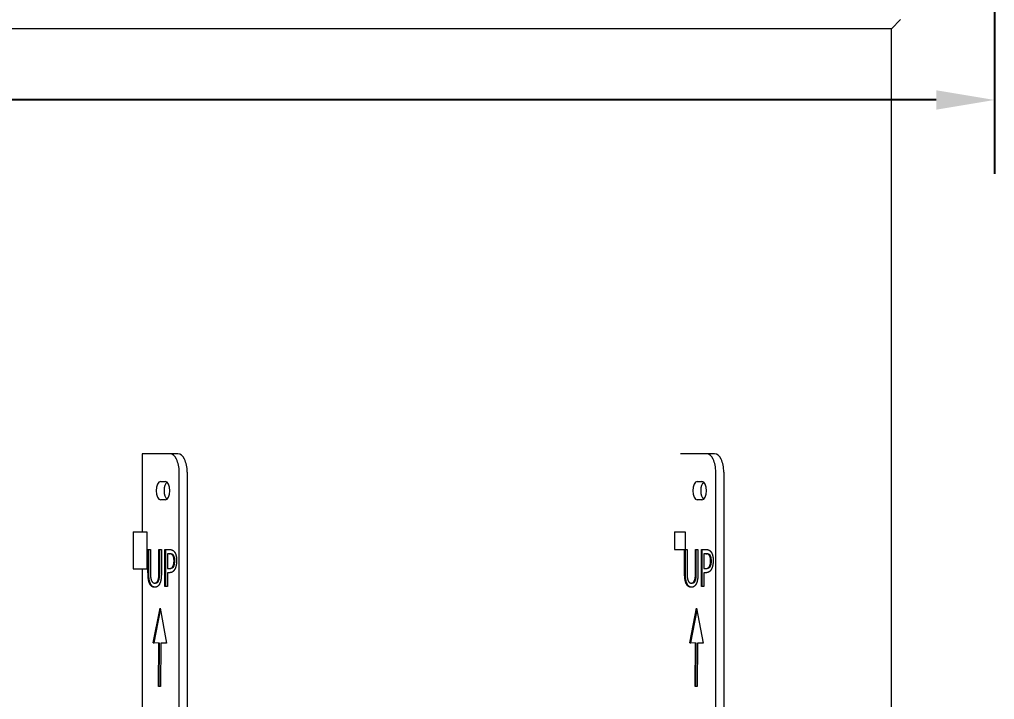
# Model space of a CAD drawing. Header units: inches. Extents: x 20 to 536, y 8 to 344.
# Drawn here: x 109.48 to 135.83, y 122.08 to 140.48 of the extents above; entities that cross this region are included whole.
import ezdxf

# ---------------------------------------------------------------- set-up
doc = ezdxf.new("R2010")
doc.units = ezdxf.units.IN
doc.header["$LTSCALE"] = 16
doc.header["$MEASUREMENT"] = 0
doc.layers.add('Dimension (ANSI)', color=7, linetype='Continuous', lineweight=25)
doc.layers.add('Visible (ANSI)', color=7, linetype='Continuous', lineweight=50)
doc.styles.add('MEMCOR Medium', font='arial.ttf')
doc.dimstyles.new('Default (ANSI)', dxfattribs={"dimscale": 16, "dimtxt": 0.15, "dimasz": 0.098425, "dimexe": 0.125, "dimexo": 0.0625, "dimgap": 0.031496, "dimtad": 0, "dimtih": 1, "dimtoh": 1, "dimdec": 4, "dimrnd": 1e-08, "dimzin": 3, "dimdsep": 46, "dimlunit": 5, "dimtxsty": 'MEMCOR Medium', "dimcen": 0.09, "dimdle": 0.393701, "dimclrd": 256, "dimclre": 256, "dimclrt": 256, "dimadec": 0, "dimazin": 1, "dimtfac": 0.8, "dimtofl": 0, "dimtmove": 0, "dimatfit": 3, "dimfxl": 1, "dimfrac": 1, "dimtolj": 1, "dimtzin": 4, "dimlwd": -1, "dimlwe": -1, "dimarcsym": 0})

# ---------------------------------------------------------------- blocks, each defined once
blk = doc.blocks.new('*D19')
at = {"layer": 'Defpoints', "color": 0, "transparency": 16777216}
for p in [(81.765, 146.606), (135.834, 146.606), (135.834, 138.298)]:
    blk.add_point(p, dxfattribs=at)
at = {"layer": 'Dimension (ANSI)', "transparency": 16777216}
for p, q in [((81.765, 145.606), (81.765, 136.298)), ((135.834, 145.606), (135.834, 136.298)), ((81.765, 138.298), (74.15, 138.298)), ((134.26, 138.298), (83.339, 138.298))]:
    blk.add_line(p, q, dxfattribs=at)
for points in [[(83.339, 138.561), (83.339, 138.036), (81.765, 138.298)], [(134.26, 138.561), (134.26, 138.036), (135.834, 138.298)]]:
    blk.add_solid(points, dxfattribs=at)
at = {"layer": 'Dimension (ANSI)', "transparency": 16777216, "char_height": 2.4, "attachment_point": 5, "style": 'MEMCOR Medium'}
for s, insert in [('\\A1; 54{\\H0.8x;\\S1#16;} in', (64.551, 140.767)), ('\\A1;[1373.4 mm]', (64.551, 136.256))]:
    blk.add_mtext(s, dxfattribs=dict(at, insert=insert))

msp = doc.modelspace()

# ---------------------------------------------------------------- linework, layer by layer
at = {"layer": 'Visible (ANSI)', "linetype": 'Continuous', "lineweight": 18}
for p, q in [((133.045853, 140.225967), (84.54977, 140.225967)), ((133.045853, 140.225967), (133.295819, 140.475967)), ((133.049184, 119.078725), (133.049184, 140.229299)), ((113.543858, 128.725967), (112.793858, 128.725967)), ((112.793858, 128.725967), (112.793858, 126.615967)), ((113.760364, 128.725967), (113.543858, 128.725967)), ((128.049783, 128.725967), (127.345785, 128.725967)), ((128.26629, 128.725967), (128.049783, 128.725967)), ((113.793858, 99.475967), (113.793858, 128.225967)), ((114.010364, 128.225967), (114.010364, 99.475967)), ((128.299783, 99.475967), (128.299783, 128.225967)), ((128.51629, 128.225967), (128.51629, 99.475967)), ((113.293858, 127.975967), (113.418858, 127.975967)), ((127.799783, 127.975967), (127.924783, 127.975967)), ((113.418858, 127.475967), (113.293858, 127.475967)), ((127.924783, 127.475967), (127.799783, 127.475967)), ((112.547064, 126.615967), (112.918858, 126.615967)), ((112.547064, 126.615967), (112.547064, 125.615967)), ((112.918858, 126.615967), (112.918858, 125.615967)), ((127.183736, 126.615967), (127.470785, 126.615967)), ((127.183736, 126.615967), (127.183736, 126.135538)), ((127.470785, 126.615967), (127.470785, 126.135538)), ((112.950409, 125.511551), (112.950409, 126.135538)), ((112.950409, 126.135538), (113.01686, 126.135538)), ((112.97206, 125.511551), (112.97206, 126.135538)), ((113.01686, 126.135538), (113.01686, 125.511551)), ((113.24579, 126.135538), (113.31224, 126.135538)), ((113.24579, 125.50831), (113.24579, 126.135538)), ((113.267441, 125.50831), (113.267441, 126.135538)), ((113.31224, 126.135538), (113.31224, 125.511551)), ((113.407459, 125.135538), (113.407459, 126.135538)), ((113.407459, 126.135538), (113.533067, 126.135538)), ((113.42911, 125.135538), (113.42911, 126.135538)), ((113.529015, 126.020465), (113.47391, 126.020465)), ((113.47391, 126.020465), (113.47391, 125.621762)), ((113.529015, 126.020465), (113.550666, 126.020465)), ((127.183736, 126.135538), (127.470785, 126.135538)), ((127.456335, 125.511551), (127.456335, 126.135538)), ((127.470785, 126.135538), (127.522785, 126.135538)), ((127.477985, 125.511551), (127.477985, 126.135538)), ((127.522785, 126.135538), (127.522785, 125.511551)), ((127.751715, 126.135538), (127.818166, 126.135538)), ((127.751715, 125.50831), (127.751715, 126.135538)), ((127.773366, 125.50831), (127.773366, 126.135538)), ((127.818166, 126.135538), (127.818166, 125.511551)), ((127.913385, 125.135538), (127.913385, 126.135538)), ((127.913385, 126.135538), (128.038993, 126.135538)), ((127.935035, 125.135538), (127.935035, 126.135538)), ((128.034941, 126.020465), (127.979835, 126.020465)), ((127.979835, 126.020465), (127.979835, 125.621762)), ((128.034941, 126.020465), (128.056591, 126.020465)), ((112.547064, 125.615967), (112.918858, 125.615967)), ((112.793858, 125.615967), (112.793858, 117.735967)), ((113.47391, 125.621762), (113.519291, 125.621762)), ((113.47391, 125.50831), (113.47391, 125.135538)), ((113.530231, 125.50831), (113.47391, 125.50831)), ((113.519291, 125.621762), (113.540941, 125.621762)), ((113.625855, 125.681729), (113.647505, 125.681729)), ((127.979835, 125.621762), (128.025216, 125.621762)), ((127.979835, 125.50831), (127.979835, 125.135538)), ((128.036156, 125.50831), (127.979835, 125.50831)), ((128.025216, 125.621762), (128.046867, 125.621762)), ((128.13178, 125.681729), (128.153431, 125.681729)), ((113.131122, 125.227921), (113.152773, 125.227921)), ((127.637048, 125.227921), (127.658698, 125.227921)), ((113.47391, 125.135538), (113.407459, 125.135538)), ((127.979835, 125.135538), (127.913385, 125.135538)), ((113.093448, 123.606455), (113.275751, 124.549615)), ((113.115098, 123.606455), (113.286241, 124.491873)), ((113.275751, 124.549615), (113.44835, 123.599519)), ((127.599373, 123.606455), (127.781677, 124.549615)), ((127.621024, 123.606455), (127.792166, 124.491873)), ((127.781677, 124.549615), (127.954275, 123.599519)), ((113.241556, 123.604356), (113.093448, 123.606455)), ((113.093448, 123.606455), (113.115098, 123.606455)), ((113.263206, 123.604356), (113.115098, 123.606455)), ((113.234339, 122.428436), (113.241556, 123.604356)), ((113.241556, 123.604356), (113.263206, 123.604356)), ((113.255991, 122.428698), (113.263206, 123.604356)), ((113.298202, 123.603031), (113.292021, 122.429134)), ((113.298202, 123.603031), (113.319853, 123.603031)), ((113.44835, 123.599519), (113.298202, 123.603031)), ((113.448257, 123.600028), (113.319853, 123.603031)), ((127.747481, 123.604356), (127.599373, 123.606455)), ((127.599373, 123.606455), (127.621024, 123.606455)), ((127.769132, 123.604356), (127.621024, 123.606455)), ((127.740264, 122.428436), (127.747481, 123.604356)), ((127.747481, 123.604356), (127.769132, 123.604356)), ((127.761916, 122.428698), (127.769132, 123.604356)), ((127.804128, 123.603031), (127.797946, 122.429134)), ((127.804128, 123.603031), (127.825778, 123.603031)), ((127.954275, 123.599519), (127.804128, 123.603031)), ((127.954183, 123.600028), (127.825778, 123.603031)), ((113.292021, 122.429134), (113.234339, 122.428436)), ((127.797946, 122.429134), (127.740264, 122.428436))]:
    msp.add_line(p, q, dxfattribs=at)
for centre, major_axis, start_param, end_param in [((113.543858, 128.225967), (0, 0.5), 4.71238898, 6.283185307), ((113.760364, 128.225967), (0, 0.5), 4.71238898, 6.283185307), ((128.049783, 128.225967), (0, 0.5), 4.71238898, 6.283185307), ((128.26629, 128.225967), (0, 0.5), 4.71238898, 6.283185307), ((113.293858, 127.725967), (0, -0.25), 3.141592654, 6.283185307), ((113.510364, 127.725967), (0, 0.25), 0.374734433, 2.766858221), ((113.418858, 127.725967), (0, 0.25), 3.141592654, 6.283185307), ((127.799783, 127.725967), (0, -0.25), 3.141592654, 6.283185307), ((128.01629, 127.725967), (0, 0.25), 0.374734433, 2.766858221), ((127.924783, 127.725967), (0, 0.25), 3.141592654, 6.283185307)]:
    msp.add_ellipse(centre, major_axis=major_axis, ratio=0.5, start_param=start_param, end_param=end_param, dxfattribs=at)
for points in [[(113.618156, 125.982378), (113.602354, 126.003447), (113.560215, 126.020465), (113.529015, 126.020465)], [(113.533067, 126.135538), (113.577638, 126.135538), (113.640036, 126.106365), (113.663942, 126.073139)], [(113.663942, 126.073139), (113.6919, 126.035052), (113.723505, 125.917548), (113.723505, 125.834079)], [(128.124082, 125.982378), (128.108279, 126.003447), (128.06614, 126.020465), (128.034941, 126.020465)], [(128.038993, 126.135538), (128.083563, 126.135538), (128.145962, 126.106365), (128.169868, 126.073139)], [(128.169868, 126.073139), (128.197826, 126.035052), (128.22943, 125.917548), (128.22943, 125.834079)], [(113.654218, 125.830028), (113.654218, 125.881891), (113.63639, 125.958066), (113.618156, 125.982378)], [(113.625855, 125.681729), (113.640847, 125.711713), (113.654218, 125.782216), (113.654218, 125.830028)], [(113.723505, 125.834079), (113.723505, 125.76925), (113.700409, 125.652556), (113.679745, 125.612037)], [(128.160143, 125.830028), (128.160143, 125.881891), (128.142315, 125.958066), (128.124082, 125.982378)], [(128.13178, 125.681729), (128.146772, 125.711713), (128.160143, 125.782216), (128.160143, 125.830028)], [(128.22943, 125.834079), (128.22943, 125.76925), (128.206335, 125.652556), (128.18567, 125.612037)], [(112.998221, 125.206851), (112.971884, 125.258715), (112.950409, 125.404582), (112.950409, 125.511551)], [(113.01686, 125.511551), (113.01686, 125.441859), (113.025774, 125.347856), (113.038335, 125.309768)], [(113.224315, 125.309768), (113.236876, 125.347856), (113.24579, 125.441049), (113.24579, 125.50831)], [(113.31224, 125.511551), (113.31224, 125.407013), (113.291171, 125.257904), (113.264429, 125.206851)], [(113.519291, 125.621762), (113.559809, 125.621762), (113.609647, 125.647694), (113.625855, 125.681729)], [(113.679745, 125.612037), (113.653813, 125.560984), (113.583715, 125.50831), (113.530231, 125.50831)], [(127.504147, 125.206851), (127.477809, 125.258715), (127.456335, 125.404582), (127.456335, 125.511551)], [(127.522785, 125.511551), (127.522785, 125.441859), (127.531699, 125.347856), (127.54426, 125.309768)], [(127.730241, 125.309768), (127.742801, 125.347856), (127.751715, 125.441049), (127.751715, 125.50831)], [(127.818166, 125.511551), (127.818166, 125.407013), (127.797096, 125.257904), (127.770354, 125.206851)], [(128.025216, 125.621762), (128.065735, 125.621762), (128.115573, 125.647694), (128.13178, 125.681729)], [(128.18567, 125.612037), (128.159738, 125.560984), (128.089641, 125.50831), (128.036156, 125.50831)], [(113.131122, 125.114468), (113.086957, 125.114468), (113.021317, 125.16066), (112.998221, 125.206851)], [(113.038335, 125.309768), (113.051706, 125.26925), (113.097897, 125.227921), (113.131122, 125.227921)], [(113.131122, 125.227921), (113.162322, 125.227921), (113.210944, 125.26925), (113.224315, 125.309768)], [(113.264429, 125.206851), (113.240523, 125.159849), (113.177313, 125.114468), (113.131122, 125.114468)], [(127.637048, 125.114468), (127.592882, 125.114468), (127.527242, 125.16066), (127.504147, 125.206851)], [(127.54426, 125.309768), (127.557631, 125.26925), (127.603822, 125.227921), (127.637048, 125.227921)], [(127.637048, 125.227921), (127.668247, 125.227921), (127.716869, 125.26925), (127.730241, 125.309768)], [(127.770354, 125.206851), (127.746448, 125.159849), (127.683239, 125.114468), (127.637048, 125.114468)]]:
    msp.add_open_spline(points, degree=2, dxfattribs=at)
for points, knots in [([(113.639807, 125.982378), (113.625525, 126.00142), (113.611105, 126.008657), (113.586427, 126.018623), (113.567428, 126.020465), (113.550666, 126.020465)], [-0.3818938296, -0.3818938296, -0.3818938296, -0.3818938296, -0.2554611271, -0.2554611271, 0, 0, 0, 0]), ([(128.145732, 125.982378), (128.131451, 126.00142), (128.117031, 126.008657), (128.092352, 126.018623), (128.073354, 126.020465), (128.056591, 126.020465)], [-0.3818938296, -0.3818938296, -0.3818938296, -0.3818938296, -0.2554611271, -0.2554611271, 0, 0, 0, 0]), ([(113.675868, 125.830028), (113.675868, 125.85031), (113.674846, 125.870773), (113.669279, 125.913126), (113.664946, 125.929082), (113.655708, 125.956814), (113.648397, 125.970924), (113.639807, 125.982378)], [-0.3372795691, -0.3372795691, -0.3372795691, -0.3372795691, -0.2539165575, -0.2539165575, -0.1573425254, -0.1573425254, 0, 0, 0, 0]), ([(113.647505, 125.681729), (113.652302, 125.691323), (113.656666, 125.70173), (113.664443, 125.725135), (113.667199, 125.736502), (113.674151, 125.773159), (113.675868, 125.802045), (113.675868, 125.830028)], [-0.3778990738, -0.3778990738, -0.3778990738, -0.3778990738, -0.2983955769, -0.2983955769, -0.2132300142, -0.2132300142, 0, 0, 0, 0]), ([(128.181794, 125.830028), (128.181794, 125.85031), (128.180771, 125.870773), (128.175204, 125.913126), (128.170871, 125.929082), (128.161633, 125.956814), (128.154323, 125.970924), (128.145732, 125.982378)], [-0.3372795691, -0.3372795691, -0.3372795691, -0.3372795691, -0.2539165575, -0.2539165575, -0.1573425254, -0.1573425254, 0, 0, 0, 0]), ([(128.153431, 125.681729), (128.158228, 125.691323), (128.162591, 125.70173), (128.170369, 125.725135), (128.173124, 125.736502), (128.180076, 125.773159), (128.181794, 125.802045), (128.181794, 125.830028)], [-0.3778990738, -0.3778990738, -0.3778990738, -0.3778990738, -0.2983955769, -0.2983955769, -0.2132300142, -0.2132300142, 0, 0, 0, 0]), ([(113.019872, 125.206851), (113.011173, 125.22398), (113.00367, 125.242993), (112.991113, 125.285261), (112.986293, 125.307904), (112.978272, 125.362382), (112.97206, 125.416547), (112.97206, 125.511551)], [-1.834872944, -1.834872944, -1.834872944, -1.834872944, -1.283211598, -1.283211598, -0.723930443, -0.723930443, 0, 0, 0, 0]), ([(113.245966, 125.309768), (113.254502, 125.335653), (113.26007, 125.363997), (113.264491, 125.410208), (113.267441, 125.444532), (113.267441, 125.50831)], [-1.425366243, -1.425366243, -1.425366243, -1.425366243, -0.485984079, -0.485984079, 0, 0, 0, 0]), ([(113.540941, 125.621762), (113.556216, 125.621762), (113.572653, 125.623144), (113.605001, 125.632357), (113.615051, 125.639449), (113.631469, 125.654193), (113.640113, 125.666206), (113.647505, 125.681729)], [-0.3720280769, -0.3720280769, -0.3720280769, -0.3720280769, -0.2742790033, -0.2742790033, -0.1633485372, -0.1633485372, 0, 0, 0, 0]), ([(127.525797, 125.206851), (127.517099, 125.22398), (127.509595, 125.242993), (127.497038, 125.285261), (127.492218, 125.307904), (127.484198, 125.362382), (127.477985, 125.416547), (127.477985, 125.511551)], [-1.834872944, -1.834872944, -1.834872944, -1.834872944, -1.283211598, -1.283211598, -0.723930443, -0.723930443, 0, 0, 0, 0]), ([(127.751891, 125.309768), (127.760428, 125.335653), (127.765996, 125.363997), (127.770416, 125.410208), (127.773366, 125.444532), (127.773366, 125.50831)], [-1.425366243, -1.425366243, -1.425366243, -1.425366243, -0.485984079, -0.485984079, 0, 0, 0, 0]), ([(128.046867, 125.621762), (128.062141, 125.621762), (128.078578, 125.623144), (128.110927, 125.632357), (128.120976, 125.639449), (128.137394, 125.654193), (128.146039, 125.666206), (128.153431, 125.681729)], [-0.3720280769, -0.3720280769, -0.3720280769, -0.3720280769, -0.2742790033, -0.2742790033, -0.1633485372, -0.1633485372, 0, 0, 0, 0]), ([(113.142217, 125.114809), (113.129937, 125.115613), (113.117614, 125.117894), (113.091925, 125.126998), (113.078653, 125.134376), (113.048595, 125.159965), (113.033158, 125.180277), (113.019872, 125.206851)], [-0.6846163322, -0.6846163322, -0.6846163322, -0.6846163322, -0.4978653255, -0.4978653255, -0.2863653536, -0.2863653536, 0, 0, 0, 0]), ([(113.152773, 125.227921), (113.166038, 125.227921), (113.17933, 125.230722), (113.200078, 125.241765), (113.212251, 125.249645), (113.232818, 125.27746), (113.240145, 125.292129), (113.245966, 125.309768)], [-0.7299087878, -0.7299087878, -0.7299087878, -0.7299087878, -0.3783755563, -0.3783755563, -0.1610495695, -0.1610495695, 0, 0, 0, 0]), ([(127.648143, 125.114809), (127.635862, 125.115613), (127.62354, 125.117894), (127.59785, 125.126998), (127.584579, 125.134376), (127.55452, 125.159965), (127.539084, 125.180277), (127.525797, 125.206851)], [-0.6846163322, -0.6846163322, -0.6846163322, -0.6846163322, -0.4978653255, -0.4978653255, -0.2863653536, -0.2863653536, 0, 0, 0, 0]), ([(127.658698, 125.227921), (127.671963, 125.227921), (127.685256, 125.230722), (127.706003, 125.241765), (127.718176, 125.249645), (127.738743, 125.27746), (127.74607, 125.292129), (127.751891, 125.309768)], [-0.7299087878, -0.7299087878, -0.7299087878, -0.7299087878, -0.3783755563, -0.3783755563, -0.1610495695, -0.1610495695, 0, 0, 0, 0])]:
    msp.add_open_spline(points, degree=3, knots=knots, dxfattribs=at)

# ---------------------------------------------------------------- dimensions: what is measured, and where the dimension line sits
at = {"layer": 'Dimension (ANSI)'}
dim = msp.add_linear_dim(base=(135.834365, 138.298337), p1=(81.76459, 146.605967), p2=(135.834365, 146.605967), angle=180, text=' <> in\\X[1373.4 mm]', dimstyle='Default (ANSI)', override={"dimgap": 0.031496, "dimtih": 0, "dimtoh": 0, "dimdec": 4, "dimpost": '', "dimtol": 0, "dimlim": 0, "dimtp": 0, "dimtm": 0, "dimtdec": 2, "dimatfit": 2}, dxfattribs=at)
dim.commit()
dim.dimension.update_dxf_attribs({"geometry": '*D19', "text_midpoint": (64.550974, 138.298337), "dimtype": 160})

doc.saveas('drawing.dxf')
